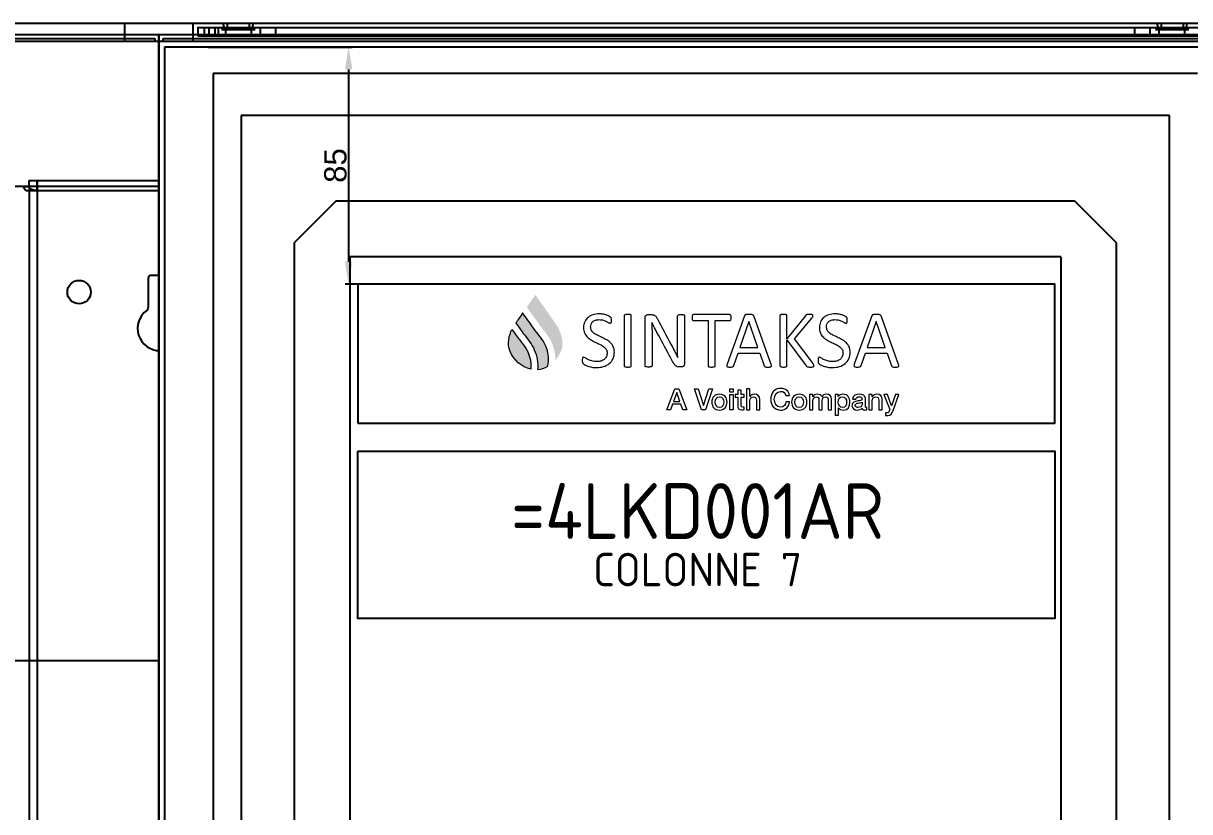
# Model space of a CAD drawing. Header units: millimetres. Extents: x 0 to 69574, y -5 to 41746.
# Drawn here: x 39561 to 39979.4, y 12485.2 to 12767.9 of the extents above; entities that cross this region are included whole.
import ezdxf

# ---------------------------------------------------------------- set-up
doc = ezdxf.new("R2010")
doc.units = ezdxf.units.MM
doc.set_wipeout_variables(frame=1)
doc.layers.add('! NO PLOT !', color=7, linetype='Continuous', true_color=0xff75dd, plot=False)
doc.layers.add('000-PI-Oprema', color=30, linetype='Continuous', lineweight=5)
for name, color, linetype in [('000-PI-ORMAR', 2, 'Continuous'), ('002-PI-Kabelska kanalica', 150, 'Continuous'), ('AUT_7', 7, 'Continuous'), ('Layer 1', 7, 'Continuous')]:
    doc.layers.add(name, color=color, linetype=linetype)
doc.styles.add('PI0', font='isocpeur.ttf', dxfattribs={"width": 0.9})
doc.styles.get("Standard").update_dxf_attribs({"font": 'arial.ttf'})
doc.dimstyles.new('ISO-25-lb', dxfattribs={"dimtxt": 8, "dimasz": 8, "dimexe": 1.25, "dimexo": 0.625, "dimtad": 1, "dimtxsty": 'Standard', "dimcen": 5, "dimadec": 0, "dimazin": 0, "dimtfac": 1, "dimtmove": 0, "dimatfit": 3, "dimfxl": 1, "dimarcsym": 0})

# ---------------------------------------------------------------- blocks, each defined once
blk = doc.blocks.new('*U574')
at = {"layer": '002-PI-Kabelska kanalica'}
for p, q in [((-20, 791), (80, 791)), ((-20, -100), (-20, 791))]:
    blk.add_line(p, q, dxfattribs=at)
blk = doc.blocks.new('8606.000_montažna')
at = {"layer": '! NO PLOT !'}
blk.add_line((51182.39, 38449.42), (51182.39, 36559.42), dxfattribs=at)
at = {"layer": '000-PI-ORMAR'}
blk.add_line((51182.39, 38449.42), (51138.39, 38449.42), dxfattribs=at)
blk = doc.blocks.new('spojnica')
at = {"layer": '! NO PLOT !', "transparency": 33554687}
for p, q in [((44768.49, 28808), (44768.49, 28811.5)), ((44768.49, 28811.5), (44768.49, 26919.4)), ((44856.49, 28808), (44856.49, 28811.5)), ((44856.49, 28811.5), (44856.49, 26919.4)), ((44764.49, 28808), (44768.49, 28808)), ((44768.49, 28808), (44856.49, 28808)), ((44856.49, 28808), (44860.49, 28808)), ((44861.49, 28809.4), (44861.49, 26919.4)), ((44815.69, 28777.5), (44809.29, 28777.5)), ((44808.29, 28776.5), (44808.29, 28765.85)), ((44816.69, 28765.85), (44816.69, 28776.5))]:
    blk.add_line(p, q, dxfattribs=at)
for points in [[(44763.49, 28809.4), (44763.51, 28809.2), (44763.57, 28809), (44763.66, 28808.8), (44763.8, 28808.61), (44763.96, 28808.42), (44764.16, 28808.24), (44764.4, 28808.07), (44764.49, 28808)], [(44765.49, 28809.4), (44765.51, 28809.28), (44765.54, 28809.16), (44765.6, 28809.04), (44765.68, 28808.92), (44765.78, 28808.81), (44765.9, 28808.7), (44766.04, 28808.6), (44766.2, 28808.5), (44766.37, 28808.41), (44766.57, 28808.33), (44766.77, 28808.26), (44766.99, 28808.19), (44767.23, 28808.13), (44767.47, 28808.09), (44767.72, 28808.05), (44767.97, 28808.02), (44768.23, 28808.01), (44768.49, 28808)], [(44856.49, 28808), (44856.76, 28808.01), (44857.02, 28808.02), (44857.27, 28808.05), (44857.52, 28808.09), (44857.76, 28808.13), (44857.99, 28808.19), (44858.22, 28808.26), (44858.42, 28808.33), (44858.62, 28808.41), (44858.79, 28808.5), (44858.95, 28808.6), (44859.09, 28808.7), (44859.21, 28808.81), (44859.31, 28808.92), (44859.39, 28809.04), (44859.45, 28809.16), (44859.48, 28809.28), (44859.49, 28809.4)], [(44860.49, 28808), (44860.74, 28808.17), (44860.95, 28808.35), (44861.13, 28808.53), (44861.28, 28808.73), (44861.39, 28808.92), (44861.46, 28809.12), (44861.49, 28809.33), (44861.49, 28809.4)]]:
    blk.add_lwpolyline(points, dxfattribs=at)
for centre in [(44783.49, 28771.5), (44841.49, 28771.5)]:
    blk.add_circle(centre, 4.2, dxfattribs=at)
for centre, radius, start, end in [((44809.29, 28776.5), 1, 90, 180), ((44815.69, 28776.5), 1, 0, 90), ((44812.49, 28758.5), 8, 125.2944, 54.7056), ((44807.29, 28765.85), 1, 305.2944, 0), ((44817.69, 28765.85), 1, 180, 234.7056)]:
    blk.add_arc(centre, radius, start, end, dxfattribs=at)
at = {"layer": '000-PI-ORMAR', "transparency": 33554687}
for p, q in [((44765.59, 28811.5), (44859.39, 28811.5)), ((44765.59, 28809.5), (44765.59, 28811.5)), ((44859.39, 28809.5), (44859.39, 28811.5)), ((44763.49, 28809.4), (44765.49, 28809.4)), ((44765.59, 28809.5), (44768.49, 28809.5)), ((44768.49, 28809.5), (44856.49, 28809.5)), ((44856.49, 28809.5), (44859.39, 28809.5)), ((44859.49, 28809.4), (44861.49, 28809.4))]:
    blk.add_line(p, q, dxfattribs=at)
blk = doc.blocks.new('*D1582')
at = {"layer": '! NO PLOT !', "color": 0, "linetype": 'Continuous', "lineweight": -2, "ltscale": 0.25, "transparency": 16777216}
for p, q in [((39627.31, 12759.4), (39678.97, 12759.4)), ((39677.72, 12751.4), (39677.72, 12682.4)), ((39701.06, 12674.4), (39676.47, 12674.4))]:
    blk.add_line(p, q, dxfattribs=at)
at = {"layer": '! NO PLOT !', "color": 0, "ltscale": 0.25, "transparency": 16777216}
for points in [[(39676.39, 12751.4), (39679.05, 12751.4), (39677.72, 12759.4)], [(39676.39, 12682.4), (39679.05, 12682.4), (39677.72, 12674.4)]]:
    blk.add_solid(points, dxfattribs=at)
at = {"layer": 'Defpoints', "color": 0, "ltscale": 0.25, "transparency": 16777216}
for p in [(39626.68, 12759.4), (39677.72, 12674.4), (39701.68, 12674.4)]:
    blk.add_point(p, dxfattribs=at)
at = {"layer": '! NO PLOT !', "color": 0, "lineweight": 25, "ltscale": 0.25, "transparency": 16777216, "insert": (39673.01, 12716.9), "char_height": 8, "attachment_point": 5, "rotation": 90}
blk.add_mtext('85', dxfattribs=at)
blk = doc.blocks.new('SE_krov_300mm')
at = {"layer": '000-PI-ORMAR'}
for p, q in [((-485, 6.5), (507, 6.5)), ((466.5, 0), (-466.5, 0)), ((490, 0), (466.5, 0))]:
    blk.add_line(p, q, dxfattribs=at)

msp = doc.modelspace()

# ---------------------------------------------------------------- linework, layer by layer
at = {"layer": '000-PI-ORMAR'}
for p, q in [((39029.922, 12767.904), (39597.422, 12767.904)), ((39597.422, 12761.404), (39597.422, 12767.904)), ((39621.922, 12767.904), (39989.422, 12767.904)), ((39623.422, 12766.404), (39987.922, 12766.404)), ((39633.071, 12766.404), (39632.765, 12767.904)), ((39633.071, 12766.404), (39632.765, 12767.904)), ((39634.172, 12767.904), (39634.172, 12766.404)), ((39642.172, 12766.404), (39642.172, 12767.904)), ((39643.272, 12766.404), (39643.579, 12767.904)), ((39643.272, 12766.404), (39643.579, 12767.904)), ((39968.071, 12766.404), (39967.765, 12767.904)), ((39968.071, 12766.404), (39967.765, 12767.904)), ((39969.172, 12767.904), (39969.172, 12766.404)), ((39977.172, 12766.404), (39977.172, 12767.904)), ((39978.272, 12766.404), (39978.579, 12767.904)), ((39978.272, 12766.404), (39978.579, 12767.904)), ((39029.922, 12763.904), (39597.422, 12763.904)), ((39029.922, 12762.404), (39597.422, 12762.404))]:
    msp.add_line(p, q, dxfattribs=at)

# ---------------------------------------------------------------- block references
at = {"rotation": 270}
msp.add_blockref('*U574', (39164.172, 12519.404), dxfattribs=at)
at = {"layer": '000-PI-Oprema'}
for name, p in [('8606.000_montažna', (-11619.223, -25740.014)), ('spojnica', (-5202.464, -16100))]:
    msp.add_blockref(name, p, dxfattribs=at)

# ---------------------------------------------------------------- next in the draw order: wipeouts: each hides what was drawn before it
msp.add_wipeout([(39609.672, 12763.904), (40001.672, 12763.904), (40001.672, 10766.904), (39609.672, 10766.904)]).dxf.layer = '000-PI-ORMAR'

# ---------------------------------------------------------------- next in the draw order: hatches: boundary and pattern name
at = {"true_color": 0x0063af}
h = msp.add_hatch(color=144, dxfattribs=at)
h.dxf.hatch_style = 1
h.paths.add_polyline_path([(39747.527, 12666.565), (39744.718, 12670.515, 0.0001639), (39741.661, 12666.133, 0.3444458), (39741.65, 12666.108, 0.0001087), (39742.459, 12664.982, 0.0062703), (39746.843, 12658.92, 0.0087089), (39747.566, 12657.989, -0.0195732), (39748.984, 12656.118, -0.0588841), (39750.911, 12652.556, -0.1007765), (39751.867, 12647.117, 0.0805623), (39753.934, 12650.399, 0.0737065), (39754.393, 12652.301, 0.055392), (39754.357, 12654.23, 0.070345), (39753.38, 12657.699, 0.03122), (39752.607, 12659.214), (39752.374, 12659.58, 0.0016872)])
h = msp.add_hatch(color=144, dxfattribs=at)
h.dxf.hatch_style = 1
h.paths.add_polyline_path([(39745.52, 12643.753, 0.1104096), (39749.171, 12644.903), (39749.342, 12645.947, 0.1335801), (39748.545, 12651.924, 0.0533925), (39747.024, 12654.672, 0.0177841), (39746.127, 12655.881), (39745.723, 12656.389, -0.0112383), (39743.688, 12659.099, 0.0006132), (39740.172, 12663.989, 0.0677796), (39740.032, 12663.796, 0.0011834), (39737.676, 12660.403, 0.0478512), (39737.777, 12660.258, 0.0008429), (39739.213, 12658.261, 0.0066904), (39740.755, 12656.172, -0.0062584), (39742.724, 12653.589, -0.0459109), (39744.337, 12650.745, -0.1290323)])
h = msp.add_hatch(color=144, dxfattribs=at)
h.dxf.hatch_style = 1
edge = h.paths.add_edge_path()
edge.add_spline(control_points=[(39735.622, 12650.236), (39736.961, 12647.207), (39739.655, 12644.524), (39743.084, 12643.871)], knot_values=[3, 3, 3, 3, 4, 4, 4, 4], degree=3, periodic=0)
edge.add_spline(control_points=[(39743.084, 12643.871), (39743.549, 12648.748), (39740.914, 12652.061), (39739.43, 12653.912)], knot_values=[4, 4, 4, 4, 5, 5, 5, 5], degree=3, periodic=0)
edge.add_spline(control_points=[(39739.43, 12653.912), (39739.43, 12653.912), (39739.238, 12654.153), (39739.238, 12654.153)], knot_values=[0.00001, 0.00001, 0.00001, 0.00001, 1, 1, 1, 1], degree=3, periodic=0)
edge.add_spline(control_points=[(39739.238, 12654.153), (39738.555, 12655.012), (39737.518, 12656.442), (39736.306, 12658.132)], knot_values=[1, 1, 1, 1, 2, 2, 2, 2], degree=3, periodic=0)
edge.add_spline(control_points=[(39736.306, 12658.132), (39735.346, 12656.11), (39734.431, 12652.924), (39735.622, 12650.236)], knot_values=[2, 2, 2, 2, 3, 3, 3, 3], degree=3, periodic=0)

# ---------------------------------------------------------------- next in the draw order: linework, layer by layer
at = {"layer": '! NO PLOT !'}
for p, q in [((39609.684, 12761.404), (39609.684, 10776.904)), ((39609.684, 10776.904), (39609.684, 12761.404)), ((39982.184, 12749.904), (39629.184, 12749.904)), ((39629.184, 12749.904), (39629.184, 10788.404)), ((39609.672, 10789.904), (39609.672, 12740.766)), ((39972.184, 12734.904), (39639.184, 12734.904)), ((39639.184, 12734.904), (39639.184, 10803.404)), ((39972.184, 10803.404), (39972.184, 12734.904)), ((39673.184, 12704.154), (39658.184, 12689.154)), ((39938.184, 12704.154), (39673.184, 12704.154)), ((39953.184, 12689.154), (39938.184, 12704.154)), ((39658.184, 12689.154), (39658.184, 10849.154)), ((39953.184, 10849.154), (39953.184, 12689.154)), ((39678.184, 12684.154), (39678.184, 10854.154)), ((39933.184, 12684.154), (39678.184, 12684.154)), ((39933.184, 12684.154), (39933.184, 10854.154))]:
    msp.add_line(p, q, dxfattribs=at)
msp.add_lwpolyline([(39681.065, 12624.484), (39931.065, 12624.484), (39931.065, 12674.404), (39681.065, 12674.404)], close=True)
at = {"layer": '000-PI-ORMAR'}
for p, q in [((39621.922, 12761.404), (39621.922, 12767.904)), ((39623.672, 12766.404), (39623.672, 12763.404)), ((39626.039, 12763.404), (39626.039, 12766.404)), ((39627.672, 12763.404), (39627.672, 12766.404)), ((39629.672, 12766.404), (39629.672, 12763.404)), ((39631.059, 12763.404), (39631.059, 12766.404)), ((39644.172, 12765.554), (39632.172, 12765.554)), ((39644.172, 12765.554), (39632.172, 12765.554)), ((39633.672, 12763.404), (39633.672, 12766.404)), ((39642.826, 12763.404), (39642.826, 12766.404)), ((39646.112, 12763.404), (39646.112, 12766.404)), ((39651.588, 12763.404), (39651.588, 12766.404)), ((39959.755, 12763.404), (39959.755, 12766.404)), ((39965.231, 12763.404), (39965.231, 12766.404)), ((39979.172, 12765.554), (39967.172, 12765.554)), ((39979.172, 12765.554), (39967.172, 12765.554)), ((39968.517, 12763.404), (39968.517, 12766.404)), ((39977.672, 12763.404), (39977.672, 12766.404)), ((39609.684, 12761.404), (39017.684, 12761.404)), ((39597.422, 12763.904), (39609.672, 12763.904)), ((39597.422, 12762.404), (39608.172, 12762.404)), ((39608.172, 12762.404), (39608.172, 12761.404)), ((39609.672, 12740.766), (39609.672, 12763.904)), ((39609.672, 12763.904), (39621.922, 12763.904)), ((39609.672, 12763.904), (39609.672, 12761.404)), ((40001.684, 12761.404), (39609.684, 12761.404)), ((40001.684, 12761.404), (39609.684, 12761.404)), ((39609.684, 12761.404), (39609.684, 10776.904)), ((39611.172, 12761.404), (39611.172, 12762.404)), ((39611.172, 12762.404), (39621.922, 12762.404)), ((39621.922, 12763.904), (39989.422, 12763.904)), ((39621.922, 12762.404), (39989.422, 12762.404)), ((39623.672, 12763.404), (39987.672, 12763.404)), ((39611.684, 12759.404), (39611.684, 10778.904)), ((39999.684, 12759.404), (39611.684, 12759.404))]:
    msp.add_line(p, q, dxfattribs=at)
at = {"layer": 'AUT_7'}
msp.add_lwpolyline([(39681.065, 12614.484), (39931.065, 12614.484), (39931.065, 12554.484), (39681.065, 12554.484)], close=True, dxfattribs=at)
at = {"layer": 'Layer 1', "color": 144, "lineweight": 0, "true_color": 0x0063af}
msp.add_lwpolyline([(39745.723, 12656.389, -0.0112383), (39743.688, 12659.099, 0.0006132), (39740.172, 12663.989, 0.0677796), (39740.032, 12663.796, 0.0011834), (39737.676, 12660.403, 0.0478512), (39737.777, 12660.258, 0.0008429), (39739.213, 12658.261, 0.0066904), (39740.755, 12656.172, -0.0062584), (39742.724, 12653.589, -0.0459109), (39744.337, 12650.745, -0.1290323), (39745.52, 12643.753, 0.1104096), (39749.171, 12644.903), (39749.342, 12645.947, 0.1335801), (39748.545, 12651.924, 0.0533925), (39747.024, 12654.672, 0.0177841), (39746.127, 12655.881), (39745.723, 12656.389)], format="xyb", dxfattribs=at)
at = {"layer": 'Layer 1', "color": 8, "lineweight": 0, "true_color": 0x777777}
msp.add_lwpolyline([(39798.219, 12645.733, -0.1035306), (39798.127, 12645.248, -0.223171), (39797.469, 12644.708, -0.0624211), (39797.164, 12644.665, -0.0012931), (39796.244, 12644.665, -0.061201), (39795.59, 12644.75, -0.1130218), (39794.952, 12645.134, -0.0487154), (39794.542, 12645.61, -0.0254764), (39794.225, 12646.106, -0.0066886), (39792.184, 12649.898, -0.0023466), (39787.79, 12658.101, -0.0102917), (39786.517, 12660.661), (39786.517, 12660.072, -0.0052088), (39786.561, 12656.714, -0.0000251), (39786.561, 12645.078, -0.1260238), (39786.521, 12644.926, -0.1434189), (39786.401, 12644.793, -0.091373), (39786.177, 12644.708, -0.0469163), (39785.623, 12644.628, -0.0173475), (39785.094, 12644.624, -0.0657354), (39784.369, 12644.729, -0.1385706), (39784.154, 12644.86, -0.1341797), (39784.074, 12645.047, -0.0004176), (39784.072, 12662.354, -0.0895574), (39784.151, 12662.84, -0.1357099), (39784.388, 12663.168, -0.1623113), (39785.082, 12663.423, -0.0012781), (39786.447, 12663.422, -0.0456713), (39787.011, 12663.365, -0.1705051), (39787.89, 12662.837, -0.0361942), (39788.146, 12662.494, -0.0237687), (39788.504, 12661.883, 0.0004254), (39793.353, 12652.809, -0.0075938), (39795.768, 12648.092, -0.0040344), (39795.733, 12652.493, -0.0000156), (39795.732, 12663.01, -0.253568), (39795.891, 12663.287, -0.067602), (39796.115, 12663.386, -0.0470169), (39796.45, 12663.448, -0.0367928), (39797.426, 12663.456, -0.0403102), (39797.791, 12663.402, -0.0734576), (39798.028, 12663.309, -0.2458048), (39798.217, 12663.041, -0.0004177)], format="xyb", close=True, dxfattribs=at)
for points in [[(39821.277, 12660.938), (39821.262, 12660.938), (39818.036, 12651.606), (39824.549, 12651.606), (39821.277, 12660.938)], [(39866.945, 12660.938), (39866.93, 12660.938), (39863.707, 12651.606), (39870.216, 12651.606), (39866.945, 12660.938)], [(39794.745, 12636.795), (39796.136, 12636.795), (39799.009, 12629.334), (39797.607, 12629.334), (39796.909, 12631.308), (39793.929, 12631.308), (39793.231, 12629.334), (39791.882, 12629.334), (39794.745, 12636.795)], [(39801.775, 12636.795), (39803.134, 12636.795), (39805.006, 12630.891), (39805.026, 12630.891), (39806.938, 12636.795), (39808.264, 12636.795), (39805.714, 12629.334), (39804.264, 12629.334), (39801.775, 12636.795)], [(39814.489, 12636.795), (39815.68, 12636.795), (39815.68, 12635.666), (39814.489, 12635.666), (39814.489, 12636.795)], [(39794.285, 12632.301), (39796.563, 12632.301), (39795.445, 12635.509), (39795.415, 12635.509), (39794.285, 12632.301)], [(39814.489, 12634.734), (39815.68, 12634.734), (39815.68, 12629.333), (39814.489, 12629.333), (39814.489, 12634.734)]]:
    msp.add_lwpolyline(points, dxfattribs=at)
for points, knots in [([(39773.05, 12649.959), (39773.05, 12649.08), (39772.887, 12648.299), (39772.565, 12647.614), (39772.243, 12646.93), (39771.793, 12646.347), (39771.219, 12645.871), (39770.647, 12645.394), (39769.972, 12645.034), (39769.194, 12644.794), (39768.417, 12644.553), (39767.582, 12644.433), (39766.685, 12644.433), (39766.058, 12644.433), (39765.476, 12644.482), (39764.941, 12644.591), (39764.407, 12644.699), (39763.93, 12644.827), (39763.508, 12644.981), (39763.092, 12645.136), (39762.738, 12645.297), (39762.454, 12645.459), (39762.167, 12645.622), (39761.969, 12645.763), (39761.86, 12645.878), (39761.75, 12645.994), (39761.666, 12646.141), (39761.616, 12646.321), (39761.563, 12646.497), (39761.537, 12646.736), (39761.537, 12647.035), (39761.537, 12647.247), (39761.545, 12647.424), (39761.565, 12647.565), (39761.583, 12647.705), (39761.614, 12647.815), (39761.649, 12647.903), (39761.69, 12647.991), (39761.738, 12648.051), (39761.796, 12648.085), (39761.852, 12648.118), (39761.923, 12648.137), (39762, 12648.137), (39762.134, 12648.137), (39762.324, 12648.053), (39762.568, 12647.891), (39762.815, 12647.727), (39763.132, 12647.546), (39763.516, 12647.356), (39763.905, 12647.16), (39764.369, 12646.98), (39764.912, 12646.809), (39765.459, 12646.644), (39766.085, 12646.556), (39766.802, 12646.556), (39767.341, 12646.556), (39767.833, 12646.632), (39768.283, 12646.775), (39768.732, 12646.919), (39769.116, 12647.124), (39769.441, 12647.389), (39769.763, 12647.653), (39770.012, 12647.98), (39770.185, 12648.364), (39770.36, 12648.752), (39770.447, 12649.188), (39770.447, 12649.685), (39770.447, 12650.214), (39770.325, 12650.668), (39770.084, 12651.044), (39769.842, 12651.417), (39769.525, 12651.751), (39769.128, 12652.034), (39768.732, 12652.317), (39768.283, 12652.579), (39767.777, 12652.814), (39767.269, 12653.05), (39766.751, 12653.293), (39766.223, 12653.536), (39765.69, 12653.783), (39765.177, 12654.059), (39764.676, 12654.357), (39764.171, 12654.654), (39763.724, 12655.006), (39763.33, 12655.413), (39762.931, 12655.817), (39762.614, 12656.292), (39762.368, 12656.836), (39762.119, 12657.383), (39762, 12658.036), (39762, 12658.798), (39762, 12659.576), (39762.139, 12660.274), (39762.426, 12660.887), (39762.708, 12661.497), (39763.107, 12662.015), (39763.609, 12662.427), (39764.117, 12662.842), (39764.72, 12663.156), (39765.42, 12663.375), (39766.119, 12663.592), (39766.873, 12663.7), (39767.684, 12663.7), (39768.1, 12663.7), (39768.514, 12663.663), (39768.933, 12663.592), (39769.354, 12663.519), (39769.748, 12663.423), (39770.119, 12663.302), (39770.492, 12663.182), (39770.823, 12663.048), (39771.112, 12662.896), (39771.402, 12662.744), (39771.592, 12662.626), (39771.683, 12662.536), (39771.772, 12662.445), (39771.834, 12662.37), (39771.864, 12662.318), (39771.891, 12662.265), (39771.917, 12662.198), (39771.938, 12662.117), (39771.955, 12662.034), (39771.968, 12661.933), (39771.98, 12661.82), (39771.988, 12661.704), (39771.993, 12661.553), (39771.993, 12661.372), (39771.993, 12661.198), (39771.988, 12661.045), (39771.973, 12660.911), (39771.958, 12660.771), (39771.938, 12660.661), (39771.907, 12660.569), (39771.879, 12660.477), (39771.836, 12660.412), (39771.785, 12660.367), (39771.732, 12660.322), (39771.671, 12660.301), (39771.602, 12660.301), (39771.498, 12660.301), (39771.331, 12660.367), (39771.104, 12660.501), (39770.879, 12660.637), (39770.599, 12660.79), (39770.274, 12660.962), (39769.944, 12661.125), (39769.558, 12661.284), (39769.106, 12661.421), (39768.658, 12661.56), (39768.158, 12661.631), (39767.597, 12661.631), (39767.076, 12661.631), (39766.622, 12661.56), (39766.236, 12661.421), (39765.852, 12661.284), (39765.532, 12661.093), (39765.281, 12660.865), (39765.032, 12660.633), (39764.841, 12660.36), (39764.717, 12660.04), (39764.592, 12659.725), (39764.529, 12659.386), (39764.529, 12659.028), (39764.529, 12658.506), (39764.651, 12658.06), (39764.892, 12657.682), (39765.131, 12657.307), (39765.454, 12656.975), (39765.855, 12656.684), (39766.254, 12656.395), (39766.708, 12656.129), (39767.221, 12655.888), (39767.732, 12655.649), (39768.252, 12655.403), (39768.783, 12655.158), (39769.311, 12654.911), (39769.835, 12654.641), (39770.345, 12654.348), (39770.855, 12654.055), (39771.312, 12653.704), (39771.714, 12653.308), (39772.11, 12652.907), (39772.435, 12652.433), (39772.679, 12651.889), (39772.928, 12651.345), (39773.05, 12650.698), (39773.05, 12649.959)], [0, 0, 0, 0, 1, 1, 1, 2, 2, 2, 3, 3, 3, 4, 4, 4, 5, 5, 5, 6, 6, 6, 7, 7, 7, 8, 8, 8, 9, 9, 9, 10, 10, 10, 11, 11, 11, 12, 12, 12, 13, 13, 13, 14, 14, 14, 15, 15, 15, 16, 16, 16, 17, 17, 17, 18, 18, 18, 19, 19, 19, 20, 20, 20, 21, 21, 21, 22, 22, 22, 23, 23, 23, 24, 24, 24, 25, 25, 25, 26, 26, 26, 27, 27, 27, 28, 28, 28, 29, 29, 29, 30, 30, 30, 31, 31, 31, 32, 32, 32, 33, 33, 33, 34, 34, 34, 35, 35, 35, 36, 36, 36, 37, 37, 37, 38, 38, 38, 39, 39, 39, 40, 40, 40, 41, 41, 41, 42, 42, 42, 43, 43, 43, 44, 44, 44, 45, 45, 45, 46, 46, 46, 47, 47, 47, 48, 48, 48, 49, 49, 49, 50, 50, 50, 51, 51, 51, 52, 52, 52, 53, 53, 53, 54, 54, 54, 55, 55, 55, 56, 56, 56, 57, 57, 57, 58, 58, 58, 59, 59, 59, 60, 60, 60, 61, 61, 61, 62, 62, 62, 62]), ([(39779.097, 12645.081), (39779.097, 12645.007), (39779.08, 12644.939), (39779.039, 12644.878), (39779.001, 12644.823), (39778.935, 12644.777), (39778.836, 12644.741), (39778.736, 12644.709), (39778.612, 12644.68), (39778.452, 12644.656), (39778.294, 12644.63), (39778.094, 12644.621), (39777.853, 12644.621), (39777.622, 12644.621), (39777.423, 12644.63), (39777.261, 12644.656), (39777.093, 12644.68), (39776.966, 12644.709), (39776.87, 12644.741), (39776.771, 12644.777), (39776.705, 12644.823), (39776.666, 12644.878), (39776.628, 12644.939), (39776.61, 12645.007), (39776.61, 12645.081), (39776.61, 12645.081), (39776.61, 12663.048), (39776.61, 12663.048), (39776.61, 12663.127), (39776.628, 12663.195), (39776.672, 12663.251), (39776.717, 12663.307), (39776.788, 12663.355), (39776.893, 12663.387), (39776.991, 12663.423), (39777.121, 12663.45), (39777.281, 12663.474), (39777.441, 12663.5), (39777.632, 12663.511), (39777.853, 12663.511), (39778.094, 12663.511), (39778.294, 12663.5), (39778.452, 12663.474), (39778.612, 12663.45), (39778.736, 12663.423), (39778.836, 12663.387), (39778.935, 12663.355), (39779.001, 12663.307), (39779.039, 12663.251), (39779.08, 12663.195), (39779.097, 12663.127), (39779.097, 12663.048), (39779.097, 12663.048), (39779.097, 12645.081), (39779.097, 12645.081)], [0, 0, 0, 0, 1, 1, 1, 2, 2, 2, 3, 3, 3, 4, 4, 4, 5, 5, 5, 6, 6, 6, 7, 7, 7, 8, 8, 8, 9, 9, 9, 10, 10, 10, 11, 11, 11, 12, 12, 12, 13, 13, 13, 14, 14, 14, 15, 15, 15, 16, 16, 16, 17, 17, 17, 18, 18, 18, 18]), ([(39814.928, 12662.354), (39814.928, 12662.17), (39814.918, 12662.015), (39814.898, 12661.876), (39814.877, 12661.745), (39814.849, 12661.637), (39814.803, 12661.55), (39814.761, 12661.468), (39814.707, 12661.41), (39814.646, 12661.372), (39814.585, 12661.334), (39814.512, 12661.314), (39814.433, 12661.314), (39814.433, 12661.314), (39809.173, 12661.314), (39809.173, 12661.314), (39809.173, 12661.314), (39809.173, 12645.081), (39809.173, 12645.081), (39809.173, 12645.007), (39809.15, 12644.939), (39809.114, 12644.878), (39809.072, 12644.823), (39809.005, 12644.777), (39808.909, 12644.741), (39808.812, 12644.709), (39808.683, 12644.68), (39808.525, 12644.656), (39808.365, 12644.63), (39808.165, 12644.621), (39807.926, 12644.621), (39807.692, 12644.621), (39807.496, 12644.63), (39807.331, 12644.656), (39807.169, 12644.68), (39807.039, 12644.709), (39806.943, 12644.741), (39806.846, 12644.777), (39806.778, 12644.823), (39806.74, 12644.878), (39806.702, 12644.939), (39806.682, 12645.007), (39806.682, 12645.081), (39806.682, 12645.081), (39806.682, 12661.314), (39806.682, 12661.314), (39806.682, 12661.314), (39801.417, 12661.314), (39801.417, 12661.314), (39801.338, 12661.314), (39801.272, 12661.334), (39801.208, 12661.372), (39801.145, 12661.41), (39801.094, 12661.468), (39801.056, 12661.55), (39801.015, 12661.637), (39800.985, 12661.745), (39800.965, 12661.876), (39800.937, 12662.015), (39800.924, 12662.17), (39800.924, 12662.354), (39800.924, 12662.537), (39800.937, 12662.696), (39800.965, 12662.842), (39800.985, 12662.978), (39801.015, 12663.093), (39801.056, 12663.182), (39801.094, 12663.265), (39801.145, 12663.33), (39801.208, 12663.365), (39801.272, 12663.405), (39801.338, 12663.424), (39801.417, 12663.424), (39801.417, 12663.424), (39814.433, 12663.424), (39814.433, 12663.424), (39814.512, 12663.424), (39814.585, 12663.405), (39814.646, 12663.365), (39814.707, 12663.33), (39814.761, 12663.265), (39814.803, 12663.182), (39814.849, 12663.093), (39814.877, 12662.978), (39814.898, 12662.842), (39814.918, 12662.696), (39814.928, 12662.537), (39814.928, 12662.354)], [0, 0, 0, 0, 1, 1, 1, 2, 2, 2, 3, 3, 3, 4, 4, 4, 5, 5, 5, 6, 6, 6, 7, 7, 7, 8, 8, 8, 9, 9, 9, 10, 10, 10, 11, 11, 11, 12, 12, 12, 13, 13, 13, 14, 14, 14, 15, 15, 15, 16, 16, 16, 17, 17, 17, 18, 18, 18, 19, 19, 19, 20, 20, 20, 21, 21, 21, 22, 22, 22, 23, 23, 23, 24, 24, 24, 25, 25, 25, 26, 26, 26, 27, 27, 27, 28, 28, 28, 29, 29, 29, 29]), ([(39829.333, 12645.588), (39829.412, 12645.377), (39829.451, 12645.206), (39829.458, 12645.073), (39829.463, 12644.945), (39829.425, 12644.844), (39829.349, 12644.778), (39829.273, 12644.711), (39829.146, 12644.669), (39828.965, 12644.651), (39828.785, 12644.63), (39828.549, 12644.621), (39828.249, 12644.621), (39827.952, 12644.621), (39827.713, 12644.627), (39827.533, 12644.64), (39827.355, 12644.656), (39827.22, 12644.68), (39827.127, 12644.714), (39827.038, 12644.748), (39826.969, 12644.794), (39826.928, 12644.85), (39826.882, 12644.911), (39826.842, 12644.981), (39826.804, 12645.069), (39826.804, 12645.069), (39825.196, 12649.625), (39825.196, 12649.625), (39825.196, 12649.625), (39817.414, 12649.625), (39817.414, 12649.625), (39817.414, 12649.625), (39815.88, 12645.128), (39815.88, 12645.128), (39815.852, 12645.04), (39815.815, 12644.966), (39815.766, 12644.903), (39815.72, 12644.838), (39815.646, 12644.783), (39815.556, 12644.741), (39815.464, 12644.699), (39815.332, 12644.669), (39815.167, 12644.651), (39814.997, 12644.63), (39814.778, 12644.621), (39814.506, 12644.621), (39814.23, 12644.621), (39813.998, 12644.63), (39813.821, 12644.656), (39813.643, 12644.68), (39813.516, 12644.726), (39813.445, 12644.794), (39813.371, 12644.86), (39813.335, 12644.961), (39813.343, 12645.09), (39813.348, 12645.217), (39813.391, 12645.392), (39813.465, 12645.604), (39813.465, 12645.604), (39819.743, 12662.992), (39819.743, 12662.992), (39819.781, 12663.096), (39819.832, 12663.186), (39819.896, 12663.252), (39819.959, 12663.319), (39820.051, 12663.373), (39820.17, 12663.41), (39820.292, 12663.45), (39820.447, 12663.474), (39820.632, 12663.488), (39820.823, 12663.502), (39821.061, 12663.512), (39821.349, 12663.512), (39821.658, 12663.512), (39821.912, 12663.502), (39822.116, 12663.488), (39822.319, 12663.474), (39822.482, 12663.45), (39822.608, 12663.41), (39822.735, 12663.373), (39822.829, 12663.315), (39822.898, 12663.242), (39822.966, 12663.169), (39823.02, 12663.082), (39823.055, 12662.976), (39823.055, 12662.976), (39829.333, 12645.588), (39829.333, 12645.588)], [0, 0, 0, 0, 1, 1, 1, 2, 2, 2, 3, 3, 3, 4, 4, 4, 5, 5, 5, 6, 6, 6, 7, 7, 7, 8, 8, 8, 9, 9, 9, 10, 10, 10, 11, 11, 11, 12, 12, 12, 13, 13, 13, 14, 14, 14, 15, 15, 15, 16, 16, 16, 17, 17, 17, 18, 18, 18, 19, 19, 19, 20, 20, 20, 21, 21, 21, 22, 22, 22, 23, 23, 23, 24, 24, 24, 25, 25, 25, 26, 26, 26, 27, 27, 27, 28, 28, 28, 29, 29, 29, 29]), ([(39844.668, 12645.11), (39844.668, 12645.034), (39844.651, 12644.966), (39844.621, 12644.903), (39844.584, 12644.836), (39844.519, 12644.787), (39844.422, 12644.749), (39844.326, 12644.711), (39844.196, 12644.68), (39844.034, 12644.656), (39843.868, 12644.63), (39843.655, 12644.621), (39843.393, 12644.621), (39843.059, 12644.621), (39842.784, 12644.634), (39842.571, 12644.662), (39842.357, 12644.691), (39842.2, 12644.745), (39842.093, 12644.823), (39841.989, 12644.9), (39841.9, 12644.985), (39841.832, 12645.081), (39841.832, 12645.081), (39834.947, 12654.442), (39834.947, 12654.442), (39834.947, 12654.442), (39834.947, 12645.081), (39834.947, 12645.081), (39834.947, 12645.013), (39834.927, 12644.951), (39834.891, 12644.888), (39834.85, 12644.823), (39834.782, 12644.777), (39834.687, 12644.741), (39834.59, 12644.709), (39834.464, 12644.68), (39834.304, 12644.656), (39834.144, 12644.63), (39833.943, 12644.621), (39833.702, 12644.621), (39833.473, 12644.621), (39833.275, 12644.63), (39833.11, 12644.656), (39832.945, 12644.68), (39832.816, 12644.709), (39832.717, 12644.741), (39832.623, 12644.777), (39832.556, 12644.823), (39832.516, 12644.888), (39832.478, 12644.951), (39832.46, 12645.013), (39832.46, 12645.081), (39832.46, 12645.081), (39832.46, 12663.048), (39832.46, 12663.048), (39832.46, 12663.126), (39832.478, 12663.195), (39832.516, 12663.251), (39832.556, 12663.31), (39832.623, 12663.355), (39832.717, 12663.387), (39832.816, 12663.423), (39832.945, 12663.451), (39833.11, 12663.475), (39833.275, 12663.497), (39833.473, 12663.512), (39833.702, 12663.512), (39833.943, 12663.512), (39834.144, 12663.497), (39834.304, 12663.475), (39834.464, 12663.451), (39834.59, 12663.423), (39834.687, 12663.387), (39834.782, 12663.355), (39834.85, 12663.31), (39834.891, 12663.251), (39834.927, 12663.195), (39834.947, 12663.126), (39834.947, 12663.048), (39834.947, 12663.048), (39834.947, 12654.731), (39834.947, 12654.731), (39834.947, 12654.731), (39841.573, 12663.048), (39841.573, 12663.048), (39841.631, 12663.136), (39841.697, 12663.207), (39841.775, 12663.265), (39841.852, 12663.325), (39841.949, 12663.368), (39842.058, 12663.403), (39842.167, 12663.439), (39842.302, 12663.465), (39842.461, 12663.482), (39842.621, 12663.502), (39842.827, 12663.512), (39843.079, 12663.512), (39843.328, 12663.512), (39843.531, 12663.497), (39843.686, 12663.475), (39843.838, 12663.451), (39843.963, 12663.42), (39844.054, 12663.382), (39844.145, 12663.344), (39844.207, 12663.296), (39844.242, 12663.236), (39844.275, 12663.182), (39844.29, 12663.114), (39844.29, 12663.048), (39844.29, 12662.922), (39844.26, 12662.8), (39844.199, 12662.672), (39844.136, 12662.545), (39844.016, 12662.371), (39843.843, 12662.151), (39843.843, 12662.151), (39837.636, 12654.731), (39837.636, 12654.731), (39837.636, 12654.731), (39844.318, 12645.852), (39844.318, 12645.852), (39844.486, 12645.599), (39844.584, 12645.428), (39844.621, 12645.339), (39844.651, 12645.243), (39844.668, 12645.168), (39844.668, 12645.11)], [0, 0, 0, 0, 1, 1, 1, 2, 2, 2, 3, 3, 3, 4, 4, 4, 5, 5, 5, 6, 6, 6, 7, 7, 7, 8, 8, 8, 9, 9, 9, 10, 10, 10, 11, 11, 11, 12, 12, 12, 13, 13, 13, 14, 14, 14, 15, 15, 15, 16, 16, 16, 17, 17, 17, 18, 18, 18, 19, 19, 19, 20, 20, 20, 21, 21, 21, 22, 22, 22, 23, 23, 23, 24, 24, 24, 25, 25, 25, 26, 26, 26, 27, 27, 27, 28, 28, 28, 29, 29, 29, 30, 30, 30, 31, 31, 31, 32, 32, 32, 33, 33, 33, 34, 34, 34, 35, 35, 35, 36, 36, 36, 37, 37, 37, 38, 38, 38, 39, 39, 39, 40, 40, 40, 41, 41, 41, 42, 42, 42, 42]), ([(39857.644, 12649.959), (39857.644, 12649.08), (39857.482, 12648.299), (39857.159, 12647.614), (39856.837, 12646.93), (39856.385, 12646.347), (39855.81, 12645.871), (39855.239, 12645.394), (39854.564, 12645.034), (39853.789, 12644.794), (39853.012, 12644.553), (39852.176, 12644.433), (39851.28, 12644.433), (39850.652, 12644.433), (39850.071, 12644.482), (39849.534, 12644.591), (39849.002, 12644.699), (39848.522, 12644.827), (39848.105, 12644.981), (39847.686, 12645.136), (39847.335, 12645.297), (39847.048, 12645.459), (39846.764, 12645.622), (39846.566, 12645.763), (39846.454, 12645.878), (39846.345, 12645.994), (39846.259, 12646.141), (39846.208, 12646.321), (39846.155, 12646.497), (39846.13, 12646.736), (39846.13, 12647.035), (39846.13, 12647.247), (39846.139, 12647.424), (39846.157, 12647.565), (39846.177, 12647.705), (39846.205, 12647.815), (39846.246, 12647.903), (39846.287, 12647.991), (39846.33, 12648.051), (39846.391, 12648.085), (39846.449, 12648.118), (39846.518, 12648.137), (39846.594, 12648.137), (39846.726, 12648.137), (39846.917, 12648.053), (39847.165, 12647.891), (39847.409, 12647.727), (39847.724, 12647.546), (39848.113, 12647.356), (39848.499, 12647.16), (39848.961, 12646.98), (39849.507, 12646.809), (39850.053, 12646.644), (39850.68, 12646.556), (39851.395, 12646.556), (39851.935, 12646.556), (39852.43, 12646.632), (39852.877, 12646.775), (39853.324, 12646.919), (39853.71, 12647.124), (39854.033, 12647.389), (39854.358, 12647.653), (39854.604, 12647.98), (39854.78, 12648.364), (39854.952, 12648.752), (39855.041, 12649.188), (39855.041, 12649.685), (39855.041, 12650.214), (39854.919, 12650.668), (39854.678, 12651.044), (39854.434, 12651.417), (39854.119, 12651.751), (39853.723, 12652.034), (39853.327, 12652.317), (39852.877, 12652.579), (39852.372, 12652.814), (39851.867, 12653.05), (39851.346, 12653.293), (39850.817, 12653.536), (39850.287, 12653.783), (39849.769, 12654.059), (39849.271, 12654.357), (39848.768, 12654.654), (39848.318, 12655.006), (39847.922, 12655.413), (39847.528, 12655.817), (39847.209, 12656.292), (39846.96, 12656.836), (39846.715, 12657.383), (39846.594, 12658.036), (39846.594, 12658.798), (39846.594, 12659.576), (39846.736, 12660.274), (39847.018, 12660.887), (39847.302, 12661.497), (39847.699, 12662.015), (39848.204, 12662.427), (39848.712, 12662.842), (39849.316, 12663.156), (39850.012, 12663.375), (39850.713, 12663.592), (39851.47, 12663.7), (39852.278, 12663.7), (39852.693, 12663.7), (39853.108, 12663.663), (39853.527, 12663.592), (39853.947, 12663.519), (39854.343, 12663.423), (39854.714, 12663.302), (39855.084, 12663.182), (39855.417, 12663.048), (39855.707, 12662.896), (39855.993, 12662.744), (39856.187, 12662.626), (39856.276, 12662.536), (39856.369, 12662.445), (39856.43, 12662.37), (39856.458, 12662.318), (39856.486, 12662.265), (39856.511, 12662.198), (39856.529, 12662.117), (39856.55, 12662.034), (39856.563, 12661.933), (39856.575, 12661.82), (39856.583, 12661.704), (39856.588, 12661.553), (39856.588, 12661.372), (39856.588, 12661.198), (39856.58, 12661.045), (39856.568, 12660.911), (39856.552, 12660.771), (39856.529, 12660.661), (39856.501, 12660.569), (39856.473, 12660.477), (39856.43, 12660.412), (39856.377, 12660.367), (39856.324, 12660.322), (39856.265, 12660.301), (39856.197, 12660.301), (39856.09, 12660.301), (39855.925, 12660.367), (39855.697, 12660.501), (39855.473, 12660.637), (39855.194, 12660.79), (39854.866, 12660.962), (39854.538, 12661.125), (39854.152, 12661.284), (39853.705, 12661.421), (39853.253, 12661.56), (39852.75, 12661.631), (39852.189, 12661.631), (39851.668, 12661.631), (39851.216, 12661.56), (39850.831, 12661.421), (39850.444, 12661.284), (39850.127, 12661.093), (39849.875, 12660.865), (39849.626, 12660.633), (39849.436, 12660.36), (39849.314, 12660.04), (39849.185, 12659.725), (39849.123, 12659.386), (39849.123, 12659.028), (39849.123, 12658.506), (39849.243, 12658.06), (39849.484, 12657.682), (39849.728, 12657.307), (39850.045, 12656.975), (39850.446, 12656.684), (39850.848, 12656.395), (39851.302, 12656.129), (39851.813, 12655.888), (39852.324, 12655.649), (39852.847, 12655.403), (39853.377, 12655.158), (39853.908, 12654.911), (39854.429, 12654.641), (39854.939, 12654.348), (39855.45, 12654.055), (39855.907, 12653.704), (39856.306, 12653.308), (39856.705, 12652.907), (39857.029, 12652.433), (39857.276, 12651.889), (39857.52, 12651.345), (39857.644, 12650.698), (39857.644, 12649.959)], [0, 0, 0, 0, 1, 1, 1, 2, 2, 2, 3, 3, 3, 4, 4, 4, 5, 5, 5, 6, 6, 6, 7, 7, 7, 8, 8, 8, 9, 9, 9, 10, 10, 10, 11, 11, 11, 12, 12, 12, 13, 13, 13, 14, 14, 14, 15, 15, 15, 16, 16, 16, 17, 17, 17, 18, 18, 18, 19, 19, 19, 20, 20, 20, 21, 21, 21, 22, 22, 22, 23, 23, 23, 24, 24, 24, 25, 25, 25, 26, 26, 26, 27, 27, 27, 28, 28, 28, 29, 29, 29, 30, 30, 30, 31, 31, 31, 32, 32, 32, 33, 33, 33, 34, 34, 34, 35, 35, 35, 36, 36, 36, 37, 37, 37, 38, 38, 38, 39, 39, 39, 40, 40, 40, 41, 41, 41, 42, 42, 42, 43, 43, 43, 44, 44, 44, 45, 45, 45, 46, 46, 46, 47, 47, 47, 48, 48, 48, 49, 49, 49, 50, 50, 50, 51, 51, 51, 52, 52, 52, 53, 53, 53, 54, 54, 54, 55, 55, 55, 56, 56, 56, 57, 57, 57, 58, 58, 58, 59, 59, 59, 60, 60, 60, 61, 61, 61, 62, 62, 62, 62]), ([(39875.006, 12645.588), (39875.08, 12645.377), (39875.12, 12645.206), (39875.126, 12645.073), (39875.133, 12644.945), (39875.095, 12644.844), (39875.019, 12644.778), (39874.94, 12644.711), (39874.813, 12644.669), (39874.635, 12644.651), (39874.458, 12644.63), (39874.216, 12644.621), (39873.917, 12644.621), (39873.619, 12644.621), (39873.381, 12644.627), (39873.203, 12644.64), (39873.023, 12644.656), (39872.888, 12644.68), (39872.799, 12644.714), (39872.705, 12644.748), (39872.637, 12644.794), (39872.594, 12644.85), (39872.553, 12644.911), (39872.51, 12644.981), (39872.472, 12645.069), (39872.472, 12645.069), (39870.864, 12649.625), (39870.864, 12649.625), (39870.864, 12649.625), (39863.085, 12649.625), (39863.085, 12649.625), (39863.085, 12649.625), (39861.548, 12645.128), (39861.548, 12645.128), (39861.52, 12645.04), (39861.482, 12644.966), (39861.434, 12644.903), (39861.383, 12644.838), (39861.316, 12644.783), (39861.223, 12644.741), (39861.132, 12644.699), (39861.002, 12644.669), (39860.832, 12644.651), (39860.664, 12644.63), (39860.446, 12644.621), (39860.177, 12644.621), (39859.895, 12644.621), (39859.666, 12644.63), (39859.49, 12644.656), (39859.31, 12644.68), (39859.186, 12644.726), (39859.113, 12644.794), (39859.042, 12644.86), (39859.005, 12644.961), (39859.011, 12645.09), (39859.016, 12645.217), (39859.056, 12645.392), (39859.133, 12645.604), (39859.133, 12645.604), (39865.413, 12662.992), (39865.413, 12662.992), (39865.449, 12663.096), (39865.5, 12663.186), (39865.563, 12663.252), (39865.627, 12663.319), (39865.718, 12663.373), (39865.838, 12663.41), (39865.959, 12663.45), (39866.111, 12663.474), (39866.305, 12663.488), (39866.488, 12663.502), (39866.729, 12663.512), (39867.018, 12663.512), (39867.328, 12663.512), (39867.58, 12663.502), (39867.785, 12663.488), (39867.989, 12663.474), (39868.151, 12663.45), (39868.279, 12663.41), (39868.403, 12663.373), (39868.499, 12663.315), (39868.565, 12663.242), (39868.631, 12663.169), (39868.684, 12663.082), (39868.723, 12662.976), (39868.723, 12662.976), (39875.006, 12645.588), (39875.006, 12645.588)], [0, 0, 0, 0, 1, 1, 1, 2, 2, 2, 3, 3, 3, 4, 4, 4, 5, 5, 5, 6, 6, 6, 7, 7, 7, 8, 8, 8, 9, 9, 9, 10, 10, 10, 11, 11, 11, 12, 12, 12, 13, 13, 13, 14, 14, 14, 15, 15, 15, 16, 16, 16, 17, 17, 17, 18, 18, 18, 19, 19, 19, 20, 20, 20, 21, 21, 21, 22, 22, 22, 23, 23, 23, 24, 24, 24, 25, 25, 25, 26, 26, 26, 27, 27, 27, 28, 28, 28, 29, 29, 29, 29]), ([(39816.431, 12634.734), (39816.431, 12634.734), (39817.331, 12634.734), (39817.331, 12634.734), (39817.331, 12634.734), (39817.331, 12636.355), (39817.331, 12636.355), (39817.331, 12636.355), (39818.522, 12636.355), (39818.522, 12636.355), (39818.522, 12636.355), (39818.522, 12634.734), (39818.522, 12634.734), (39818.522, 12634.734), (39819.599, 12634.734), (39819.599, 12634.734), (39819.599, 12634.734), (39819.599, 12633.847), (39819.599, 12633.847), (39819.599, 12633.847), (39818.522, 12633.847), (39818.522, 12633.847), (39818.522, 12633.847), (39818.522, 12630.965), (39818.522, 12630.965), (39818.522, 12630.473), (39818.562, 12630.223), (39819.096, 12630.223), (39819.263, 12630.223), (39819.431, 12630.223), (39819.599, 12630.263), (39819.599, 12630.263), (39819.599, 12629.344), (39819.599, 12629.344), (39819.337, 12629.324), (39819.085, 12629.282), (39818.824, 12629.282), (39817.582, 12629.282), (39817.351, 12629.762), (39817.331, 12630.661), (39817.331, 12630.661), (39817.331, 12633.847), (39817.331, 12633.847), (39817.331, 12633.847), (39816.431, 12633.847), (39816.431, 12633.847), (39816.431, 12633.847), (39816.431, 12634.734), (39816.431, 12634.734)], [0, 0, 0, 0, 1, 1, 1, 2, 2, 2, 3, 3, 3, 4, 4, 4, 5, 5, 5, 6, 6, 6, 7, 7, 7, 8, 8, 8, 9, 9, 9, 10, 10, 10, 11, 11, 11, 12, 12, 12, 13, 13, 13, 14, 14, 14, 15, 15, 15, 16, 16, 16, 16]), ([(39820.455, 12636.795), (39820.455, 12636.795), (39821.646, 12636.795), (39821.646, 12636.795), (39821.646, 12636.795), (39821.646, 12634.025), (39821.646, 12634.025), (39821.646, 12634.025), (39821.666, 12634.025), (39821.666, 12634.025), (39821.958, 12634.516), (39822.575, 12634.88), (39823.286, 12634.88), (39824.457, 12634.88), (39825.199, 12634.255), (39825.199, 12633.043), (39825.199, 12633.043), (39825.199, 12629.334), (39825.199, 12629.334), (39825.199, 12629.334), (39824.007, 12629.334), (39824.007, 12629.334), (39824.007, 12629.334), (39824.007, 12632.728), (39824.007, 12632.728), (39823.985, 12633.576), (39823.652, 12633.942), (39822.951, 12633.942), (39822.156, 12633.942), (39821.646, 12633.314), (39821.646, 12632.522), (39821.646, 12632.522), (39821.646, 12629.334), (39821.646, 12629.334), (39821.646, 12629.334), (39820.455, 12629.334), (39820.455, 12629.334), (39820.455, 12629.334), (39820.455, 12636.795), (39820.455, 12636.795)], [0, 0, 0, 0, 1, 1, 1, 2, 2, 2, 3, 3, 3, 4, 4, 4, 5, 5, 5, 6, 6, 6, 7, 7, 7, 8, 8, 8, 9, 9, 9, 10, 10, 10, 11, 11, 11, 12, 12, 12, 13, 13, 13, 13]), ([(39834.558, 12634.423), (39834.34, 12635.279), (39833.786, 12635.906), (39832.699, 12635.906), (39831.099, 12635.906), (39830.43, 12634.495), (39830.43, 12633.064), (39830.43, 12631.633), (39831.099, 12630.223), (39832.699, 12630.223), (39833.857, 12630.223), (39834.494, 12631.09), (39834.601, 12632.177), (39834.601, 12632.177), (39835.876, 12632.177), (39835.876, 12632.177), (39835.769, 12630.389), (39834.506, 12629.154), (39832.699, 12629.154), (39830.464, 12629.154), (39829.125, 12630.932), (39829.125, 12633.064), (39829.125, 12635.195), (39830.464, 12636.973), (39832.699, 12636.973), (39834.38, 12636.961), (39835.708, 12636.032), (39835.863, 12634.423), (39835.863, 12634.423), (39834.558, 12634.423), (39834.558, 12634.423)], [0, 0, 0, 0, 1, 1, 1, 2, 2, 2, 3, 3, 3, 4, 4, 4, 5, 5, 5, 6, 6, 6, 7, 7, 7, 8, 8, 8, 9, 9, 9, 10, 10, 10, 10]), ([(39808.012, 12632.04), (39808.012, 12633.691), (39809.005, 12634.88), (39810.741, 12634.88), (39812.474, 12634.88), (39813.468, 12633.691), (39813.468, 12632.04), (39813.468, 12630.379), (39812.474, 12629.186), (39810.741, 12629.186), (39809.005, 12629.186), (39808.012, 12630.379), (39808.012, 12632.04)], [0, 0, 0, 0, 1, 1, 1, 2, 2, 2, 3, 3, 3, 4, 4, 4, 4]), ([(39812.274, 12632.04), (39812.274, 12632.969), (39811.807, 12633.942), (39810.741, 12633.942), (39809.673, 12633.942), (39809.203, 12632.969), (39809.203, 12632.04), (39809.203, 12631.099), (39809.673, 12630.128), (39810.741, 12630.128), (39811.807, 12630.128), (39812.274, 12631.099), (39812.274, 12632.04)], [0, 0, 0, 0, 1, 1, 1, 2, 2, 2, 3, 3, 3, 4, 4, 4, 4]), ([(39836.645, 12632.04), (39836.645, 12633.691), (39837.639, 12634.88), (39839.373, 12634.88), (39841.108, 12634.88), (39842.101, 12633.691), (39842.101, 12632.04), (39842.101, 12630.379), (39841.108, 12629.186), (39839.373, 12629.186), (39837.639, 12629.186), (39836.645, 12630.379), (39836.645, 12632.04)], [0, 0, 0, 0, 1, 1, 1, 2, 2, 2, 3, 3, 3, 4, 4, 4, 4]), ([(39840.91, 12632.04), (39840.91, 12632.969), (39840.44, 12633.942), (39839.373, 12633.942), (39838.309, 12633.942), (39837.837, 12632.969), (39837.837, 12632.04), (39837.837, 12631.099), (39838.309, 12630.128), (39839.373, 12630.128), (39840.44, 12630.128), (39840.91, 12631.099), (39840.91, 12632.04)], [0, 0, 0, 0, 1, 1, 1, 2, 2, 2, 3, 3, 3, 4, 4, 4, 4]), ([(39843.091, 12634.734), (39843.091, 12634.734), (39844.222, 12634.734), (39844.222, 12634.734), (39844.222, 12634.734), (39844.222, 12633.983), (39844.222, 12633.983), (39844.222, 12633.983), (39844.252, 12633.983), (39844.252, 12633.983), (39844.608, 12634.516), (39845.058, 12634.88), (39845.913, 12634.88), (39846.571, 12634.88), (39847.188, 12634.601), (39847.43, 12633.983), (39847.826, 12634.537), (39848.339, 12634.88), (39849.12, 12634.88), (39850.258, 12634.88), (39850.929, 12634.379), (39850.929, 12633.064), (39850.929, 12633.064), (39850.929, 12629.334), (39850.929, 12629.334), (39850.929, 12629.334), (39849.738, 12629.334), (39849.738, 12629.334), (39849.738, 12629.334), (39849.738, 12632.49), (39849.738, 12632.49), (39849.738, 12633.346), (39849.685, 12633.942), (39848.755, 12633.942), (39847.95, 12633.942), (39847.607, 12633.408), (39847.607, 12632.499), (39847.607, 12632.499), (39847.607, 12629.334), (39847.607, 12629.334), (39847.607, 12629.334), (39846.413, 12629.334), (39846.413, 12629.334), (39846.413, 12629.334), (39846.413, 12632.803), (39846.413, 12632.803), (39846.413, 12633.545), (39846.185, 12633.942), (39845.464, 12633.942), (39844.847, 12633.942), (39844.282, 12633.441), (39844.282, 12632.542), (39844.282, 12632.542), (39844.282, 12629.334), (39844.282, 12629.334), (39844.282, 12629.334), (39843.091, 12629.334), (39843.091, 12629.334), (39843.091, 12629.334), (39843.091, 12634.734), (39843.091, 12634.734)], [0, 0, 0, 0, 1, 1, 1, 2, 2, 2, 3, 3, 3, 4, 4, 4, 5, 5, 5, 6, 6, 6, 7, 7, 7, 8, 8, 8, 9, 9, 9, 10, 10, 10, 11, 11, 11, 12, 12, 12, 13, 13, 13, 14, 14, 14, 15, 15, 15, 16, 16, 16, 17, 17, 17, 18, 18, 18, 19, 19, 19, 20, 20, 20, 20]), ([(39852.212, 12634.735), (39852.212, 12634.735), (39853.339, 12634.735), (39853.339, 12634.735), (39853.339, 12634.735), (39853.339, 12634.005), (39853.339, 12634.005), (39853.339, 12634.005), (39853.362, 12634.005), (39853.362, 12634.005), (39853.695, 12634.62), (39854.343, 12634.88), (39855.034, 12634.88), (39856.737, 12634.88), (39857.563, 12633.587), (39857.563, 12632.008), (39857.563, 12630.557), (39856.832, 12629.186), (39855.231, 12629.186), (39854.543, 12629.186), (39853.802, 12629.438), (39853.423, 12630.034), (39853.423, 12630.034), (39853.403, 12630.034), (39853.403, 12630.034), (39853.403, 12630.034), (39853.403, 12627.338), (39853.403, 12627.338), (39853.403, 12627.338), (39852.212, 12627.338), (39852.212, 12627.338), (39852.212, 12627.338), (39852.212, 12634.735), (39852.212, 12634.735)], [0, 0, 0, 0, 1, 1, 1, 2, 2, 2, 3, 3, 3, 4, 4, 4, 5, 5, 5, 6, 6, 6, 7, 7, 7, 8, 8, 8, 9, 9, 9, 10, 10, 10, 11, 11, 11, 11]), ([(39854.876, 12633.942), (39853.873, 12633.942), (39853.362, 12633.179), (39853.362, 12632.029), (39853.362, 12630.942), (39853.916, 12630.128), (39854.876, 12630.128), (39855.963, 12630.128), (39856.369, 12631.091), (39856.369, 12632.029), (39856.369, 12633.01), (39855.859, 12633.942), (39854.876, 12633.942)], [0, 0, 0, 0, 1, 1, 1, 2, 2, 2, 3, 3, 3, 4, 4, 4, 4]), ([(39863.09, 12630.536), (39863.09, 12630.242), (39863.151, 12630.128), (39863.372, 12630.128), (39863.445, 12630.128), (39863.539, 12630.128), (39863.664, 12630.149), (39863.664, 12630.149), (39863.664, 12629.324), (39863.664, 12629.324), (39863.486, 12629.26), (39863.11, 12629.186), (39862.912, 12629.186), (39862.432, 12629.186), (39862.087, 12629.354), (39861.992, 12629.845), (39861.522, 12629.386), (39860.758, 12629.186), (39860.121, 12629.186), (39859.15, 12629.186), (39858.271, 12629.71), (39858.271, 12630.765), (39858.271, 12632.112), (39859.349, 12632.332), (39860.352, 12632.448), (39861.207, 12632.605), (39861.97, 12632.51), (39861.97, 12633.211), (39861.97, 12633.826), (39861.335, 12633.942), (39860.852, 12633.942), (39860.184, 12633.942), (39859.714, 12633.669), (39859.661, 12633.085), (39859.661, 12633.085), (39858.47, 12633.085), (39858.47, 12633.085), (39858.554, 12634.476), (39859.735, 12634.88), (39860.926, 12634.88), (39861.982, 12634.88), (39863.09, 12634.453), (39863.09, 12633.314), (39863.09, 12633.314), (39863.09, 12630.536), (39863.09, 12630.536)], [0, 0, 0, 0, 1, 1, 1, 2, 2, 2, 3, 3, 3, 4, 4, 4, 5, 5, 5, 6, 6, 6, 7, 7, 7, 8, 8, 8, 9, 9, 9, 10, 10, 10, 11, 11, 11, 12, 12, 12, 13, 13, 13, 14, 14, 14, 15, 15, 15, 15]), ([(39861.898, 12632.04), (39861.533, 12631.8), (39860.956, 12631.809), (39860.435, 12631.716), (39859.923, 12631.633), (39859.462, 12631.444), (39859.462, 12630.817), (39859.462, 12630.285), (39860.143, 12630.128), (39860.56, 12630.128), (39861.083, 12630.128), (39861.898, 12630.399), (39861.898, 12631.151), (39861.898, 12631.151), (39861.898, 12632.04), (39861.898, 12632.04)], [0, 0, 0, 0, 1, 1, 1, 2, 2, 2, 3, 3, 3, 4, 4, 4, 5, 5, 5, 5]), ([(39864.372, 12634.734), (39864.372, 12634.734), (39865.503, 12634.734), (39865.503, 12634.734), (39865.503, 12634.734), (39865.503, 12633.942), (39865.503, 12633.942), (39865.503, 12633.942), (39865.523, 12633.921), (39865.523, 12633.921), (39865.878, 12634.516), (39866.496, 12634.88), (39867.204, 12634.88), (39868.375, 12634.88), (39869.116, 12634.255), (39869.116, 12633.043), (39869.116, 12633.043), (39869.116, 12629.334), (39869.116, 12629.334), (39869.116, 12629.334), (39867.925, 12629.334), (39867.925, 12629.334), (39867.925, 12629.334), (39867.925, 12632.729), (39867.925, 12632.729), (39867.905, 12633.576), (39867.569, 12633.942), (39866.869, 12633.942), (39866.076, 12633.942), (39865.563, 12633.314), (39865.563, 12632.522), (39865.563, 12632.522), (39865.563, 12629.334), (39865.563, 12629.334), (39865.563, 12629.334), (39864.372, 12629.334), (39864.372, 12629.334), (39864.372, 12629.334), (39864.372, 12634.734), (39864.372, 12634.734)], [0, 0, 0, 0, 1, 1, 1, 2, 2, 2, 3, 3, 3, 4, 4, 4, 5, 5, 5, 6, 6, 6, 7, 7, 7, 8, 8, 8, 9, 9, 9, 10, 10, 10, 11, 11, 11, 12, 12, 12, 13, 13, 13, 13]), ([(39869.774, 12634.734), (39869.774, 12634.734), (39871.08, 12634.734), (39871.08, 12634.734), (39871.08, 12634.734), (39872.489, 12630.703), (39872.489, 12630.703), (39872.489, 12630.703), (39872.512, 12630.703), (39872.512, 12630.703), (39872.512, 12630.703), (39873.879, 12634.734), (39873.879, 12634.734), (39873.879, 12634.734), (39875.123, 12634.734), (39875.123, 12634.734), (39875.123, 12634.734), (39873.023, 12629.04), (39873.023, 12629.04), (39872.637, 12628.069), (39872.355, 12627.191), (39871.11, 12627.191), (39870.828, 12627.191), (39870.556, 12627.213), (39870.285, 12627.255), (39870.285, 12627.255), (39870.285, 12628.257), (39870.285, 12628.257), (39870.473, 12628.227), (39870.66, 12628.184), (39870.849, 12628.184), (39871.403, 12628.184), (39871.54, 12628.477), (39871.684, 12628.937), (39871.684, 12628.937), (39871.822, 12629.354), (39871.822, 12629.354), (39871.822, 12629.354), (39869.774, 12634.734), (39869.774, 12634.734)], [0, 0, 0, 0, 1, 1, 1, 2, 2, 2, 3, 3, 3, 4, 4, 4, 5, 5, 5, 6, 6, 6, 7, 7, 7, 8, 8, 8, 9, 9, 9, 10, 10, 10, 11, 11, 11, 12, 12, 12, 13, 13, 13, 13])]:
    msp.add_open_spline(points, degree=3, knots=knots, dxfattribs=at)
at = {"layer": 'Layer 1', "color": 144, "lineweight": 0, "true_color": 0x0063af}
msp.add_open_spline([(39739.43, 12653.912), (39739.43, 12653.912), (39739.238, 12654.153), (39739.238, 12654.153), (39738.555, 12655.012), (39737.518, 12656.442), (39736.306, 12658.132), (39735.346, 12656.11), (39734.431, 12652.924), (39735.622, 12650.236), (39736.961, 12647.207), (39739.655, 12644.524), (39743.084, 12643.871), (39743.549, 12648.748), (39740.914, 12652.061), (39739.43, 12653.912)], degree=3, knots=[0, 0, 0, 0, 1, 1, 1, 2, 2, 2, 3, 3, 3, 4, 4, 4, 5, 5, 5, 5], dxfattribs=at)

# ---------------------------------------------------------------- next in the draw order: block references
msp.add_blockref('SE_krov_300mm', (39498.672, 12761.404))

# ---------------------------------------------------------------- next in the draw order: texts
at = {"layer": 'AUT_7', "linetype": 'Continuous', "insert": (39802.895, 12584.484), "char_height": 20, "width": 243.65946, "attachment_point": 5, "line_spacing_factor": 0.75, "style": 'PI0'}
msp.add_mtext('=4LKD001AR\\P{\\H0.6x;\\C7;COLONNE 7}', dxfattribs=at)

# ---------------------------------------------------------------- next in the draw order: dimensions: what is measured, and where the dimension line sits
at = {"layer": '! NO PLOT !', "lineweight": 25, "ltscale": 0.25}
dim = msp.add_linear_dim(base=(39677.72, 12674.404), p1=(39626.684, 12759.404), p2=(39701.684, 12674.404), angle=90, dimstyle='ISO-25-lb', dxfattribs=at)
dim.commit()
dim.dimension.update_dxf_attribs({"geometry": '*D1582', "text_midpoint": (39673.011, 12716.904)})

doc.saveas('drawing.dxf')
